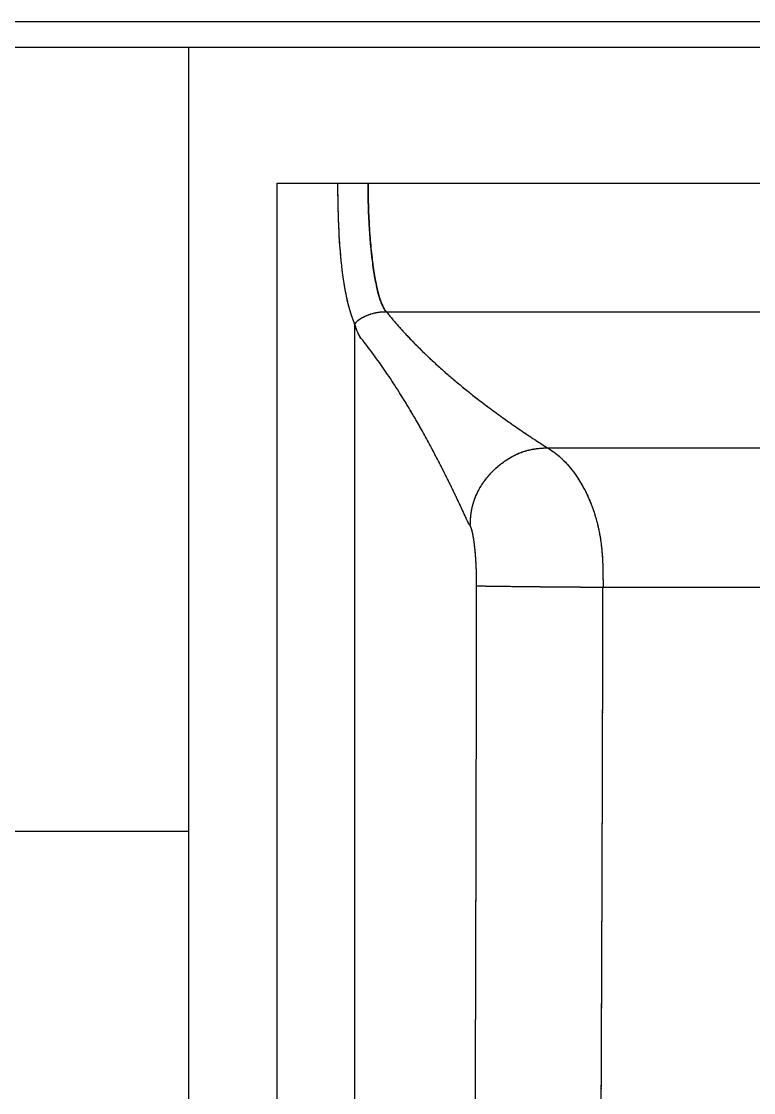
# Model space of a CAD drawing. Header units: millimetres. Extents: x 18456 to 179493, y -203649 to 469211.
# Drawn here: x 144040.6 to 144320.9, y -104825.5 to -104415.5 of the extents above; entities that cross this region are included whole.
import ezdxf

# ---------------------------------------------------------------- set-up
doc = ezdxf.new("R2010")
doc.units = ezdxf.units.MM
doc.linetypes.add('X-평면도(기본형)$0$HIDDENX2', pattern=[0.75, 0.5, -0.25])
for name, color, linetype, true_color in [('X-평면도(기본형)$0$FIN', 9, 'Continuous', 0x808080), ('X-평면도(기본형)$0$FUR', 6, 'Continuous', 0xff00ff), ('X-평면도(기본형)$0$MC', 7, 'Continuous', 0x7f7fff), ('X-평면도(기본형)$0$TIL', 5, 'Continuous', 0x0000ff)]:
    doc.layers.add(name, color=color, linetype=linetype, true_color=true_color)

# ---------------------------------------------------------------- blocks, each defined once
blk = doc.blocks.new('X-평면도(기본형)$0$SB1703 1500')
at = {"layer": 'X-평면도(기본형)$0$FUR', "color": 8, "linetype": 'X-평면도(기본형)$0$HIDDENX2', "ltscale": 2, "true_color": 0x808080}
for points, degree in [([(0, 800), (0, 299.01), (0, 165.65), (0, 0)], 3), ([(51.85, 68.69), (51.85, 234.35), (51.85, 400)], 2), ([(101.1, 75.68), (101.1, 175.45), (101.1, 275.23), (101.1, 400)], 3), ([(153.19, 137.34), (153.19, 268.67), (153.19, 400)], 2), ([(206.07, 110.27), (206.08, 112.07), (206.08, 113.87), (206.41, 132.75), (206.47, 145.7), (206.53, 158.64)], 5), ([(152.39, 136.09), (152.79, 136.72), (153.19, 137.34)], 2), ([(182.97, 107.83), (174.9, 108.15), (166.82, 108.46), (154.05, 121.2), (153.6, 129.27), (153.19, 137.34)], 5), ([(182.14, 107.16), (136.91, 86.69), (110.73, 65.59)], 2), ([(182.97, 107.83), (182.52, 107.5), (182.14, 107.16)], 2), ([(604.95, 108.94), (405.57, 109.97), (206.07, 110.27)], 2), ([(101.1, 75.67), (101.12, 75.69), (101.13, 75.7)], 2), ([(101.1, 75.68), (101.1, 75.68), (101.1, 75.67)], 2), ([(101.13, 75.7), (101.13, 75.69), (101.13, 75.69), (101.13, 75.68), (101.13, 75.67), (101.13, 75.67)], 5), ([(51.85, 66.25), (51.85, 67.47), (51.85, 68.69)], 2), ([(51.85, 68.69), (51.86, 68.69), (51.87, 68.69), (51.88, 68.69)], 3), ([(51.85, 63.02), (51.85, 64.63), (51.85, 66.25)], 2), ([(51.85, 57.04), (51.85, 60.03), (51.85, 63.02)], 2), ([(1278.21, 63.63), (887.51, 63.63), (496.82, 63.63), (106.13, 63.63)], 3), ([(51.85, 33.92), (51.85, 45.48), (51.85, 57.04)], 2), ([(106.13, 33.92), (78.99, 33.92), (51.85, 33.92)], 2), ([(1278.21, 33.92), (692.17, 33.92), (106.13, 33.92)], 2), ([(0, 0), (750, 0), (1500, 0)], 2)]:
    blk.add_open_spline(points, degree=degree, dxfattribs=at)
at = {"layer": 'X-평면도(기본형)$0$FUR'}
for points, degree in [([(0, 800), (0, 299.01), (0, 165.65), (0, 0)], 3), ([(51.85, 68.69), (51.85, 234.35), (51.85, 400)], 2), ([(51.85, 66.25), (51.85, 67.47), (51.85, 68.69)], 2), ([(51.85, 68.69), (51.86, 68.69), (51.87, 68.69), (51.88, 68.69)], 3), ([(51.85, 63.02), (51.85, 64.63), (51.85, 66.25)], 2), ([(51.85, 57.04), (51.85, 60.03), (51.85, 63.02)], 2), ([(51.85, 33.92), (51.85, 45.48), (51.85, 57.04)], 2), ([(106.13, 33.92), (78.99, 33.92), (51.85, 33.92)], 2), ([(1278.21, 33.92), (692.17, 33.92), (106.13, 33.92)], 2), ([(0, 0), (750, 0), (1500, 0)], 2)]:
    blk.add_open_spline(points, degree=degree, dxfattribs=at)
at = {"layer": 'X-평면도(기본형)$0$FUR', "color": 8, "true_color": 0x808080}
for points, degree in [([(101.1, 75.68), (101.1, 175.45), (101.1, 275.23), (101.1, 400)], 3), ([(153.19, 137.34), (153.19, 268.67), (153.19, 400)], 2), ([(206.07, 110.27), (206.08, 112.07), (206.08, 113.87), (206.41, 132.75), (206.47, 145.7), (206.53, 158.64)], 5), ([(152.39, 136.09), (152.79, 136.72), (153.19, 137.34)], 2), ([(182.97, 107.83), (174.9, 108.15), (166.82, 108.46), (154.05, 121.2), (153.6, 129.27), (153.19, 137.34)], 5), ([(182.14, 107.16), (136.91, 86.69), (110.73, 65.59)], 2), ([(182.97, 107.83), (182.52, 107.5), (182.14, 107.16)], 2), ([(604.95, 108.94), (405.57, 109.97), (206.07, 110.27)], 2), ([(101.1, 75.67), (101.12, 75.69), (101.13, 75.7)], 2), ([(101.1, 75.68), (101.1, 75.68), (101.1, 75.67)], 2), ([(101.13, 75.7), (101.13, 75.69), (101.13, 75.69), (101.13, 75.68), (101.13, 75.67), (101.13, 75.67)], 5), ([(1278.21, 63.63), (887.51, 63.63), (496.82, 63.63), (106.13, 63.63)], 3)]:
    blk.add_open_spline(points, degree=degree, dxfattribs=at)
at = {"layer": 'X-평면도(기본형)$0$FUR', "color": 8, "linetype": 'X-평면도(기본형)$0$HIDDENX2', "ltscale": 2, "true_color": 0x808080}
for points, degree, knots in [([(206.53, 158.64), (206.53, 178.27), (206.53, 197.85), (206.53, 263.82), (206.53, 310.27), (206.53, 381.6)], 3, [0, 0, 0, 0, 0.297363, 0.297363, 1, 1, 1, 1]), ([(153.19, 137.34), (153.33, 137.57), (153.62, 138.01), (154.26, 138.99), (155.16, 140.29), (156.85, 142.39), (160.48, 146.06), (166.59, 150.5), (174.31, 154.07), (179.96, 155.94), (184.66, 157.1), (191.56, 158.25), (197.85, 158.6), (202.21, 158.64), (202.85, 158.64)], 3, [0, 0, 0, 0, 0.02748, 0.055019, 0.113414, 0.173213, 0.29139, 0.527576, 0.657864, 0.723047, 0.788475, 0.851911, 0.978273, 1, 1, 1, 1]), ([(202.85, 158.64), (203.46, 158.64), (204.69, 158.65), (205.91, 158.65), (206.53, 158.64)], 3, [0, 0, 0, 0, 0.49963, 1, 1, 1, 1]), ([(606.23, 156.93), (589.66, 157.04), (572.91, 157.14), (539.64, 157.32), (523.02, 157.41), (472.96, 157.67), (439.77, 157.83), (339.8, 158.26), (273.18, 158.48), (206.53, 158.64)], 3, [0, 0, 0, 0, 0.125, 0.125, 0.25, 0.25, 0.5, 0.5, 1, 1, 1, 1]), ([(101.13, 75.7), (114.08, 86.13), (126.92, 101.26), (139.77, 116.4), (152.39, 136.09)], 2, [0, 0, 0, 0.5, 0.5, 1, 1, 1]), ([(206.07, 110.27), (202.15, 110.27), (198.42, 110.1), (194.71, 109.92), (191.58, 109.59), (188.45, 109.26), (186.24, 108.81), (184.03, 108.36), (182.97, 107.83)], 2, [0, 0, 0, 0.25, 0.25, 0.5, 0.5, 0.75, 0.75, 1, 1, 1]), ([(51.88, 68.69), (52.56, 68.69), (53.92, 68.7), (56.69, 68.73), (60.18, 68.8), (64.39, 68.95), (68.59, 69.17), (72.71, 69.45), (76.72, 69.8), (80.55, 70.21), (84.16, 70.67), (87.5, 71.2), (90.52, 71.76), (93.21, 72.37), (95.54, 73), (97.49, 73.66), (99.08, 74.33), (100.09, 74.89), (100.73, 75.34), (100.98, 75.57), (101.1, 75.68)], 3, [0, 0, 0, 0, 0.029058, 0.058271, 0.118093, 0.179325, 0.241784, 0.305264, 0.369535, 0.434347, 0.499436, 0.564538, 0.62939, 0.693735, 0.757329, 0.819943, 0.881373, 0.941439, 0.970918, 1, 1, 1, 1]), ([(101.13, 75.67), (100.14, 74.71), (98.15, 73.79), (92.38, 72.1), (88.61, 71.34), (79.69, 70.07), (74.56, 69.56), (63.59, 68.87), (57.71, 68.69), (51.88, 68.69)], 3, [0, 0, 0, 0, 0.250103, 0.250103, 0.500205, 0.500205, 0.750308, 0.750308, 1, 1, 1, 1]), ([(101.55, 71.37), (101.55, 71.38), (101.39, 72.06), (101.26, 72.82), (101.16, 74), (101.15, 74.34), (101.13, 74.87), (101.13, 75.03), (101.13, 75.28), (101.13, 75.37), (101.13, 75.49), (101.13, 75.53), (101.13, 75.59), (101.13, 75.62), (101.13, 75.65), (101.13, 75.66), (101.13, 75.67)], 3, [0, 0, 0, 0, 0.006392, 0.561165, 0.561165, 0.790819, 0.790819, 0.899701, 0.899701, 0.953363, 0.953363, 0.980055, 0.980055, 0.993362, 0.993362, 1, 1, 1, 1]), ([(102.93, 67.38), (102.78, 67.7), (102.29, 68.84), (101.8, 70.29), (101.55, 71.35), (101.55, 71.37)], 3, [0, 0, 0, 0, 0.310491, 0.988609, 1, 1, 1, 1]), ([(103.32, 66.6), (103.32, 66.6), (103.32, 66.6), (103.23, 66.77), (103.1, 67.03), (102.97, 67.3), (102.93, 67.38)], 3, [0, 0, 0, 0, 0.001232, 0.001232, 0.689891, 1, 1, 1, 1]), ([(105.58, 63.88), (105.54, 63.9), (105.5, 63.92), (105.13, 64.15), (104.81, 64.43), (104.09, 65.29), (103.69, 65.9), (103.32, 66.6)], 3, [0, 0, 0, 0, 0.047234, 0.047234, 0.466103, 0.466103, 1, 1, 1, 1]), ([(51.85, 57.04), (57.25, 57.04), (62.76, 57.15), (73.42, 57.6), (78.61, 57.96), (88.23, 59.02), (92.67, 59.74), (100.4, 61.52), (103.69, 62.59), (106.13, 63.63)], 3, [0, 0, 0, 0, 0.25, 0.25, 0.5, 0.5, 0.75, 0.75, 1, 1, 1, 1]), ([(106.13, 63.63), (105.94, 63.7), (105.77, 63.78), (105.58, 63.88), (105.58, 63.88), (105.58, 63.88)], 3, [0, 0, 0, 0, 0.998999, 0.998999, 1, 1, 1, 1]), ([(106.13, 63.63), (106.45, 63.72), (106.76, 63.82), (108.7, 64.46), (109.92, 65.01), (110.73, 65.59)], 3, [0, 0, 0, 0, 0.15298, 0.15298, 1, 1, 1, 1])]:
    blk.add_open_spline(points, degree=degree, knots=knots, dxfattribs=at)
at = {"layer": 'X-평면도(기본형)$0$FUR', "color": 8, "true_color": 0x808080}
for points, degree, knots in [([(206.53, 158.64), (206.53, 178.27), (206.53, 197.85), (206.53, 263.82), (206.53, 310.27), (206.53, 381.6)], 3, [0, 0, 0, 0, 0.297363, 0.297363, 1, 1, 1, 1]), ([(153.19, 137.34), (153.33, 137.57), (153.62, 138.01), (154.26, 138.99), (155.16, 140.29), (156.85, 142.39), (160.48, 146.06), (166.59, 150.5), (174.31, 154.07), (179.96, 155.94), (184.66, 157.1), (191.56, 158.25), (197.85, 158.6), (202.21, 158.64), (202.85, 158.64)], 3, [0, 0, 0, 0, 0.02748, 0.055019, 0.113414, 0.173213, 0.29139, 0.527576, 0.657864, 0.723047, 0.788475, 0.851911, 0.978273, 1, 1, 1, 1]), ([(202.85, 158.64), (203.46, 158.64), (204.69, 158.65), (205.91, 158.65), (206.53, 158.64)], 3, [0, 0, 0, 0, 0.49963, 1, 1, 1, 1]), ([(606.23, 156.93), (589.66, 157.04), (572.91, 157.14), (539.64, 157.32), (523.02, 157.41), (472.96, 157.67), (439.77, 157.83), (339.8, 158.26), (273.18, 158.48), (206.53, 158.64)], 3, [0, 0, 0, 0, 0.125, 0.125, 0.25, 0.25, 0.5, 0.5, 1, 1, 1, 1]), ([(101.13, 75.7), (114.08, 86.13), (126.92, 101.26), (139.77, 116.4), (152.39, 136.09)], 2, [0, 0, 0, 0.5, 0.5, 1, 1, 1]), ([(206.07, 110.27), (202.15, 110.27), (198.42, 110.1), (194.71, 109.92), (191.58, 109.59), (188.45, 109.26), (186.24, 108.81), (184.03, 108.36), (182.97, 107.83)], 2, [0, 0, 0, 0.25, 0.25, 0.5, 0.5, 0.75, 0.75, 1, 1, 1]), ([(51.88, 68.69), (52.56, 68.69), (53.92, 68.7), (56.69, 68.73), (60.18, 68.8), (64.39, 68.95), (68.59, 69.17), (72.71, 69.45), (76.72, 69.8), (80.55, 70.21), (84.16, 70.67), (87.5, 71.2), (90.52, 71.76), (93.21, 72.37), (95.54, 73), (97.49, 73.66), (99.08, 74.33), (100.09, 74.89), (100.73, 75.34), (100.98, 75.57), (101.1, 75.68)], 3, [0, 0, 0, 0, 0.029058, 0.058271, 0.118093, 0.179325, 0.241784, 0.305264, 0.369535, 0.434347, 0.499436, 0.564538, 0.62939, 0.693735, 0.757329, 0.819943, 0.881373, 0.941439, 0.970918, 1, 1, 1, 1]), ([(101.13, 75.67), (100.14, 74.71), (98.15, 73.79), (92.38, 72.1), (88.61, 71.34), (79.69, 70.07), (74.56, 69.56), (63.59, 68.87), (57.71, 68.69), (51.88, 68.69)], 3, [0, 0, 0, 0, 0.250103, 0.250103, 0.500205, 0.500205, 0.750308, 0.750308, 1, 1, 1, 1]), ([(101.55, 71.37), (101.55, 71.38), (101.39, 72.06), (101.26, 72.82), (101.16, 74), (101.15, 74.34), (101.13, 74.87), (101.13, 75.03), (101.13, 75.28), (101.13, 75.37), (101.13, 75.49), (101.13, 75.53), (101.13, 75.59), (101.13, 75.62), (101.13, 75.65), (101.13, 75.66), (101.13, 75.67)], 3, [0, 0, 0, 0, 0.006392, 0.561165, 0.561165, 0.790819, 0.790819, 0.899701, 0.899701, 0.953363, 0.953363, 0.980055, 0.980055, 0.993362, 0.993362, 1, 1, 1, 1]), ([(102.93, 67.38), (102.78, 67.7), (102.29, 68.84), (101.8, 70.29), (101.55, 71.35), (101.55, 71.37)], 3, [0, 0, 0, 0, 0.310491, 0.988609, 1, 1, 1, 1]), ([(103.32, 66.6), (103.32, 66.6), (103.32, 66.6), (103.23, 66.77), (103.1, 67.03), (102.97, 67.3), (102.93, 67.38)], 3, [0, 0, 0, 0, 0.001232, 0.001232, 0.689891, 1, 1, 1, 1]), ([(105.58, 63.88), (105.54, 63.9), (105.5, 63.92), (105.13, 64.15), (104.81, 64.43), (104.09, 65.29), (103.69, 65.9), (103.32, 66.6)], 3, [0, 0, 0, 0, 0.047234, 0.047234, 0.466103, 0.466103, 1, 1, 1, 1]), ([(51.85, 57.04), (57.25, 57.04), (62.76, 57.15), (73.42, 57.6), (78.61, 57.96), (88.23, 59.02), (92.67, 59.74), (100.4, 61.52), (103.69, 62.59), (106.13, 63.63)], 3, [0, 0, 0, 0, 0.25, 0.25, 0.5, 0.5, 0.75, 0.75, 1, 1, 1, 1]), ([(106.13, 63.63), (105.94, 63.7), (105.77, 63.78), (105.58, 63.88), (105.58, 63.88), (105.58, 63.88)], 3, [0, 0, 0, 0, 0.998999, 0.998999, 1, 1, 1, 1]), ([(106.13, 63.63), (106.45, 63.72), (106.76, 63.82), (108.7, 64.46), (109.92, 65.01), (110.73, 65.59)], 3, [0, 0, 0, 0, 0.15298, 0.15298, 1, 1, 1, 1])]:
    blk.add_open_spline(points, degree=degree, knots=knots, dxfattribs=at)
blk = doc.blocks.new('X-평면도(기본형)$0$ba18601500')
at = {"layer": 'X-평면도(기본형)$0$MC'}
blk.add_lwpolyline([(0, -1860), (0, 0), (1500, 0), (1500, -1860)], close=True, dxfattribs=at)
at = {"layer": 'X-평면도(기본형)$0$TIL'}
blk.add_line((300, -730.05), (300, -1060), dxfattribs=at)
at = {"layer": 'X-평면도(기본형)$0$FUR', "xscale": -1, "rotation": 180}
blk.add_blockref('X-평면도(기본형)$0$SB1703 1500', (0, -1060), dxfattribs=at)

msp = doc.modelspace()

# ---------------------------------------------------------------- linework, layer by layer
at = {"layer": 'X-평면도(기본형)$0$FIN'}
msp.add_line((143034.65, -104415.52), (144914.65, -104415.52), dxfattribs=at)

# ---------------------------------------------------------------- block references
at = {"xscale": -1, "rotation": 90}
msp.add_blockref('X-평면도(기본형)$0$ba18601500', (143044.65, -104425.52), dxfattribs=at)

doc.saveas('drawing.dxf')
